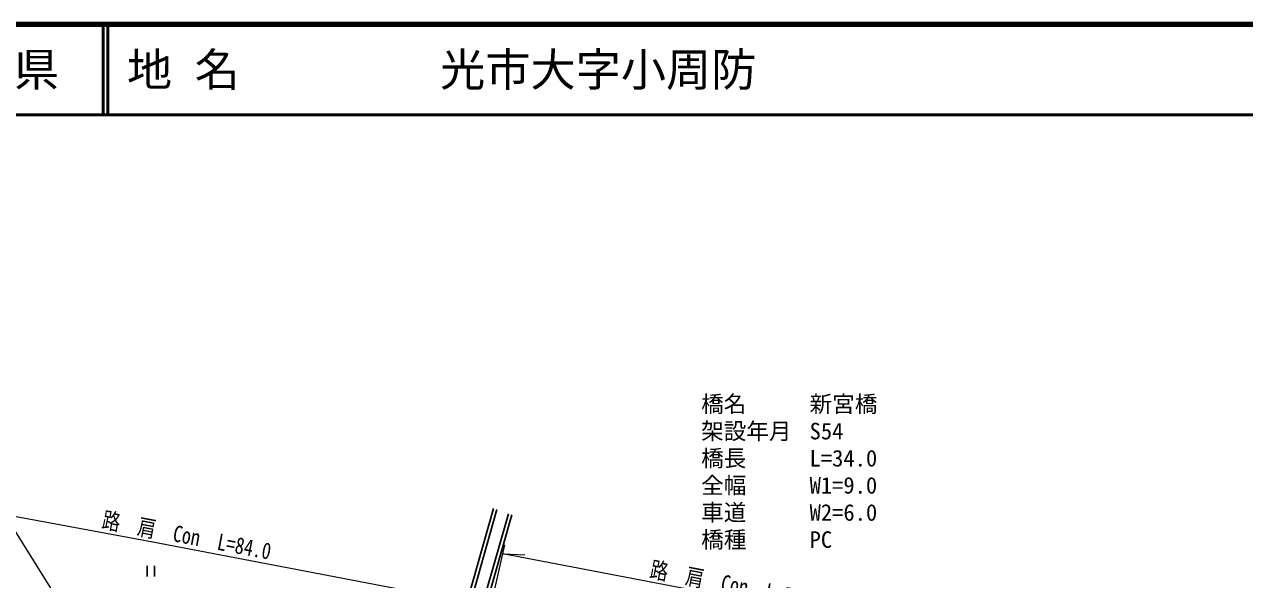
# Model space of a CAD drawing. Units: millimetres at full size, sheet at 1:1000; details may follow other scales. Extents: x 40000 to 680000, y 20000 to 380000.
# Drawn here: x 359034 to 494044, y 318587 to 380000 of the extents above; entities that cross this region are included whole.
import ezdxf
from ezdxf.enums import TextEntityAlignment as Align

# ---------------------------------------------------------------- set-up
doc = ezdxf.new("R2010")
doc.units = ezdxf.units.MM
doc.header["$LTSCALE"] = 1000
for name, color, linetype, lineweight in [('M-BGD', 7, 'Continuous', 25), ('M-STR-HTXT', 7, 'Continuous', 13), ('M-TTL', 2, 'Continuous', 140), ('M-TTL-LINE', 7, 'Continuous', 50)]:
    doc.layers.add(name, color=color, linetype=linetype, lineweight=lineweight)
doc.layers.add('M-TTL-TXT', color=7, linetype='Continuous')
doc.styles.add('ＭＳ ゴシック', font='')
doc.styles.get('ＭＳ ゴシック').set_extended_font_data('MS Gothic')

msp = doc.modelspace()

# ---------------------------------------------------------------- linework, layer by layer
at = {"layer": 'M-BGD'}
for p, q in [((406234, 302296), (412981, 325746)), ((372633, 320121), (372633, 318921)), ((373433, 320121), (373433, 318921))]:
    msp.add_line(p, q, dxfattribs=at)
for points in [[(410928, 326442), (404642, 304175), (403564, 300562), (402413, 297184)], [(411313, 326333), (405030, 304077), (404132, 300035), (403085, 294064)], [(463897, 280772), (407362, 291806), (406865, 292041), (406150, 292517), (405638, 293002), (405277, 293629), (405021, 294405), (405759, 302091), (412597, 325857)]]:
    msp.add_lwpolyline(points, dxfattribs=at)
at = {"layer": 'M-STR-HTXT'}
for p, q in [((374479, 297683), (349877, 336950)), ((406566, 297304), (412184, 322424)), ((464136, 311479), (411966, 321448)), ((411966, 321448), (414418, 321327))]:
    msp.add_line(p, q, dxfattribs=at)
msp.add_lwpolyline([(407001, 316288), (373236, 322739), (324886, 331691)], dxfattribs=at)
at = {"layer": 'M-TTL'}
msp.add_line((680000, 380000), (40000, 380000), dxfattribs=at)
at = {"layer": 'M-TTL-LINE'}
for p, q in [((367750, 380000), (367750, 370000)), ((368250, 380000), (368250, 370000)), ((40000, 370000), (680000, 370000))]:
    msp.add_line(p, q, dxfattribs=at)

# ---------------------------------------------------------------- texts
at = {"layer": 'M-STR-HTXT', "style": 'ＭＳ ゴシック'}
for s, p in [('橋名', (433913, 336547)), ('新宮橋', (445913, 336547)), ('架設年月', (433913, 333547)), ('S54', (445913, 333547)), ('橋長', (433913, 330547)), ('L=34.0', (445913, 330547)), ('全幅', (433913, 327547)), ('W1=9.0', (445913, 327547)), ('車道', (433913, 324547)), ('W2=6.0', (445913, 324547)), ('橋種', (433913, 321547)), ('PC', (445913, 321547))]:
    msp.add_text(s, height=1833, dxfattribs=at).set_placement(p, align=Align.BOTTOM_LEFT)
at = {"layer": 'M-STR-HTXT', "style": 'ＭＳ ゴシック', "width": 0.8}
for s, p in [('路  肩  Con  L=84.0', (376718, 322022)), ('路  肩  Con  L=52.0', (437349, 316545))]:
    msp.add_text(s, height=1833, rotation=349.183, dxfattribs=at).set_placement(p, align=Align.BOTTOM_CENTER)
at = {"layer": 'M-TTL-TXT', "style": 'ＭＳ ゴシック'}
msp.add_text('山\u3000口\u3000県', height=3666, dxfattribs=at).set_placement((350375, 375000), align=Align.MIDDLE_CENTER)
for s, p in [('地 名', (370380, 375000)), ('光市大字小周防', (405024, 375000))]:
    msp.add_text(s, height=3666, dxfattribs=at).set_placement(p, align=Align.MIDDLE_LEFT)

doc.saveas('drawing.dxf')
